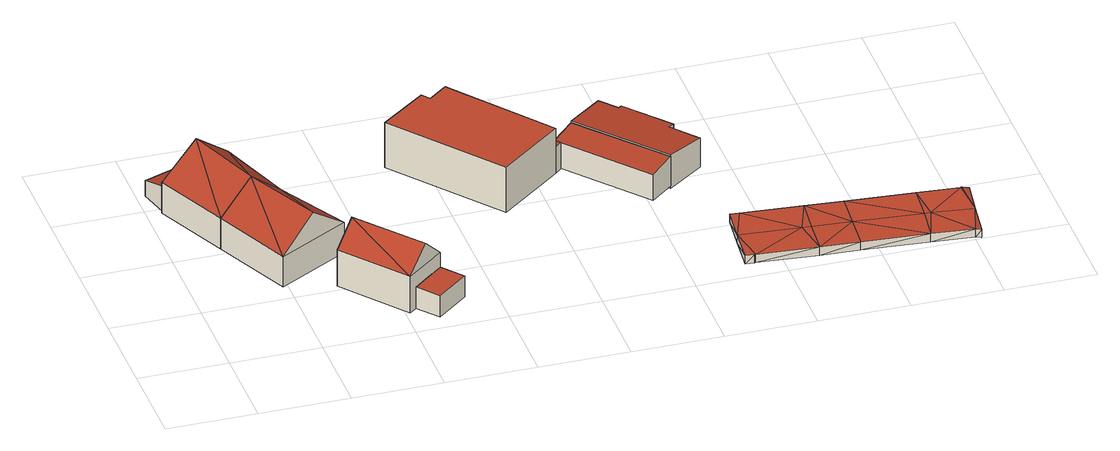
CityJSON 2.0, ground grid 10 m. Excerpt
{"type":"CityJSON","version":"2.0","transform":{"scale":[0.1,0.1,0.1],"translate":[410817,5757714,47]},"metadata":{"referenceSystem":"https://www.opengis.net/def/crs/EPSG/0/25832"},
"CityObjects":{
"building1":{"type":"Building","attributes":{"Gemeindeschluessel":"05515000","Geometrietyp2DReferenz":"3000","function":"31001_1000"},"address":[{"country":"Germany","locality":"Münster","thoroughfareNumber":"186","thoroughfareName":"Pleistermühlenweg"}],"children":["building1-1","building1-2","building1-3"]},
"building1-1":{"type":"BuildingPart","attributes":{"roofType":"2100","measuredHeight":3.15},"parents":["building1"],"geometry":[{"type":"Solid","lod":"2","boundaries":[[[[0,1,2,3]],[[4,5,1,0]],[[6,7,5,4]],[[4,0,3,6]],[[1,5,7,2]],[[7,6,3,2]]]],"semantics":{"surfaces":[{"type":"WallSurface"},{"type":"RoofSurface"},{"type":"GroundSurface"},{"type":"ClosureSurface"}],"values":[[0,0,0,1,2,3]]}}]},
"building1-2":{"type":"BuildingPart","attributes":{"roofType":"3100","measuredHeight":7.04},"parents":["building1"],"geometry":[{"type":"Solid","lod":"2","boundaries":[[[[8,9,10,11]],[[12,13,9,8]],[[14,15,13,12]],[[8,16,12]],[[16,8,11]],[[11,17,16]],[[12,16,17]],[[17,14,12]],[[9,13,15,10]],[[11,10,15,14]],[[14,17,11]]]],"semantics":{"surfaces":[{"type":"WallSurface"},{"type":"RoofSurface"},{"type":"GroundSurface"},{"type":"ClosureSurface"}],"values":[[0,0,0,0,1,1,1,1,2,3,3]]}}]},
"building1-3":{"type":"BuildingPart","attributes":{"roofType":"3100","measuredHeight":7.04},"parents":["building1"],"geometry":[{"type":"Solid","lod":"2","boundaries":[[[[18,3,2,19,20]],[[11,10,7,6,21]],[[20,19,15,14]],[[14,17,22]],[[22,23,20,14]],[[17,11,21]],[[21,22,17]],[[23,22,21,18]],[[23,18,20]],[[2,7,10,15,19]],[[3,18,21,6]],[[7,2,3,6]],[[14,15,10,11]],[[17,14,11]]]],"semantics":{"surfaces":[{"type":"WallSurface"},{"type":"RoofSurface"},{"type":"GroundSurface"},{"type":"ClosureSurface"}],"values":[[0,0,0,1,1,1,1,0,0,2,0,3,3,3]]}}]},
"building2":{"type":"Building","attributes":{"Gemeindeschluessel":"05515000","Geometrietyp2DReferenz":"3000","function":"31001_1000"},"address":[{"country":"Germany","locality":"Münster","thoroughfareNumber":"188","thoroughfareName":"Pleistermühlenweg"}],"children":["building2-1","building2-2"]},
"building2-1":{"type":"BuildingPart","attributes":{"roofType":"1000","measuredHeight":2.59},"parents":["building2"],"geometry":[{"type":"Solid","lod":"2","boundaries":[[[[24,25,26,27]],[[28,29,25,24]],[[30,31,29,28]],[[28,24,27,30]],[[25,29,31,26]],[[31,30,27,26]]]],"semantics":{"surfaces":[{"type":"WallSurface"},{"type":"RoofSurface"},{"type":"GroundSurface"},{"type":"ClosureSurface"}],"values":[[0,0,0,1,2,3]]}}]},
"building2-2":{"type":"BuildingPart","attributes":{"roofType":"3100","measuredHeight":6.93},"parents":["building2"],"geometry":[{"type":"Solid","lod":"2","boundaries":[[[[32,27,26,33,34]],[[35,36,37,38]],[[34,33,36,35]],[[32,39,38]],[[35,40,34]],[[39,32,34]],[[34,40,39]],[[38,39,40]],[[40,35,38]],[[26,31,37,36,33]],[[31,30,27,32,38,37]],[[26,27,30,31]]]],"semantics":{"surfaces":[{"type":"WallSurface"},{"type":"RoofSurface"},{"type":"GroundSurface"},{"type":"ClosureSurface"}],"values":[[0,0,0,0,0,1,1,1,1,2,0,3]]}}]},
"building3":{"type":"Building","attributes":{"Geometrietyp2DReferenz":"3000","Gemeindeschluessel":"05515000","function":"31001_1000"},"children":["building3-1","building3-2"]},
"building3-1":{"type":"BuildingPart","attributes":{"roofType":"1000","measuredHeight":5.48},"parents":["building3"],"geometry":[{"type":"Solid","lod":"2","boundaries":[[[[41,42,43,44]],[[45,46,42,41]],[[47,48,46,45]],[[49,50,51,48,47]],[[52,53,54,55,56]],[[44,43,53,52]],[[56,49,47,45,41,44,52]],[[42,46,48,51,54,53,43]],[[50,49,56,55]],[[54,51,50,55]]]],"semantics":{"surfaces":[{"type":"WallSurface"},{"type":"RoofSurface"},{"type":"GroundSurface"},{"type":"ClosureSurface"}],"values":[[0,0,0,0,0,0,1,2,0,3]]}}]},
"building3-2":{"type":"BuildingPart","attributes":{"roofType":"1000","measuredHeight":3.14},"parents":["building3"],"geometry":[{"type":"Solid","lod":"2","boundaries":[[[[57,58,51,50]],[[59,60,58,57]],[[55,54,60,59]],[[59,57,50,55]],[[58,60,54,51]],[[54,55,50,51]]]],"semantics":{"surfaces":[{"type":"WallSurface"},{"type":"RoofSurface"},{"type":"GroundSurface"},{"type":"ClosureSurface"}],"values":[[0,0,0,1,2,3]]}}]},
"building4":{"type":"Building","attributes":{"Gemeindeschluessel":"05515000","Geometrietyp2DReferenz":"3000","function":"51009_1610","roofType":"2100","measuredHeight":3.54},"geometry":[{"type":"Solid","lod":"2","boundaries":[[[[61,62,63,64]],[[65,66,62,61]],[[67,68,66,65]],[[64,63,68,67]],[[65,61,64,67]],[[62,66,68,63]]]],"semantics":{"surfaces":[{"type":"WallSurface"},{"type":"RoofSurface"},{"type":"GroundSurface"}],"values":[[0,0,0,0,1,2]]}}]},
"building5":{"type":"Building","attributes":{"Gemeindeschluessel":"05515000","Geometrietyp2DReferenz":"3000","function":"31001_1000","roofType":"2100","measuredHeight":4.02},"geometry":[{"type":"Solid","lod":"2","boundaries":[[[[69,70,71,72]],[[73,74,70,69]],[[75,76,74,73]],[[77,78,76,75]],[[79,80,78,77]],[[81,82,80,79]],[[83,84,82,81]],[[72,71,84,83]],[[81,79,77,75,73,69,72,83]],[[70,74,76,78,80,82,84,71]]]],"semantics":{"surfaces":[{"type":"WallSurface"},{"type":"RoofSurface"},{"type":"GroundSurface"}],"values":[[0,0,0,0,0,0,0,0,1,2]]}}]},
"building6":{"type":"Building","attributes":{"Geometrietyp2DReferenz":"2000","Gemeindeschluessel":"05515000","function":"53001_1800","roofType":"9999","measuredHeight":1},"geometry":[{"type":"Solid","lod":"2","boundaries":[[[[85,86,87]],[[86,88,87]],[[89,90,85]],[[90,86,85]],[[91,92,89]],[[92,90,89]],[[93,94,91]],[[94,92,91]],[[95,96,93]],[[96,94,93]],[[97,98,95]],[[98,96,95]],[[99,100,97]],[[100,98,97]],[[101,102,99]],[[102,100,99]],[[103,104,101]],[[104,102,101]],[[105,106,103]],[[106,104,103]],[[107,108,105]],[[108,106,105]],[[109,110,107]],[[110,108,107]],[[111,112,109]],[[112,110,109]],[[113,114,111]],[[114,112,111]],[[115,116,113]],[[116,114,113]],[[117,118,115]],[[118,116,115]],[[119,120,117]],[[120,118,117]],[[121,122,119]],[[122,120,119]],[[87,88,121]],[[88,122,121]],[[86,90,88]],[[88,90,123]],[[123,90,92]],[[124,123,92]],[[124,92,125]],[[125,92,94]],[[125,94,126]],[[126,94,96]],[[127,126,96]],[[102,104,100]],[[127,96,98]],[[127,98,106]],[[106,98,100]],[[106,100,104]],[[120,122,88,118]],[[118,88,123]],[[118,123,116]],[[123,124,116]],[[116,124,125]],[[116,125,114]],[[114,125,112]],[[112,125,126]],[[126,127,112]],[[108,110,106]],[[112,127,110]],[[110,127,106]],[[85,87,89]],[[87,128,89]],[[128,91,89]],[[129,91,128]],[[129,130,91]],[[130,93,91]],[[130,131,93]],[[131,95,93]],[[132,95,131]],[[101,99,103]],[[132,97,95]],[[132,105,97]],[[105,99,97]],[[105,103,99]],[[121,119,117,87]],[[117,128,87]],[[117,115,128]],[[128,115,129]],[[115,130,129]],[[115,113,130]],[[113,111,130]],[[111,131,130]],[[131,111,132]],[[107,105,109]],[[111,109,132]],[[109,105,132]]]],"semantics":{"surfaces":[{"type":"WallSurface"},{"type":"GroundSurface"},{"type":"RoofSurface"}],"values":[[0,0,0,0,0,0,0,0,0,0,0,0,0,0,0,0,0,0,0,0,0,0,0,0,0,0,0,0,0,0,0,0,0,0,0,0,0,0,1,1,1,1,1,1,1,1,1,1,1,1,1,1,1,1,1,1,1,1,1,1,1,1,1,1,2,2,2,2,2,2,2,2,2,2,2,2,2,2,2,2,2,2,2,2,2,2,2,2,2,2]]}}]}
},
"vertices":[
[6,316,28],[6,316,9],[15,282,9],[15,282,40],[85,344,29],[85,344,9],[95,318,39],[95,318,9],
[170,154,46],[170,154,9],[126,233,9],[126,233,46],[91,110,46],[91,110,9],[51,198,46],[51,198,9],[130,132,79],[89,216,79],
[15,282,46],[13,281,9],[13,281,46],[95,318,46],[56,301,79],[15,282,47],
[262,33,38],[262,33,12],[243,56,12],[243,56,38],[227,4,38],[227,4,12],[208,27,38],[208,27,12],
[243,56,56],[186,126,12],[186,126,56],[143,91,56],[143,91,12],[200,21,12],[200,21,56],[222,38,82],[164,108,82],
[307,332,66],[307,332,11],[256,293,11],[256,293,66],[314,323,66],[314,323,11],[335,340,66],[335,340,11],[351,319,66],[351,319,43],[351,319,11],[350,175,66],[350,175,11],[420,231,11],[420,231,43],[420,231,66],
[359,325,43],[359,325,11],[428,238,43],[428,238,11],
[501,153,42],[501,153,11],[526,174,11],[526,174,47],[423,245,42],[423,245,11],[447,265,47],[447,265,11],
[526,174,49],[526,174,8],[567,204,8],[567,204,43],[447,265,49],[447,265,8],[488,303,43],[488,303,8],[504,284,43],[504,284,8],[508,288,42],[508,288,8],[549,239,42],[549,239,8],[543,234,43],[543,234,8],
[568,104,12],[568,104,2],[564,64,12],[564,64,2],[578,103,12],[578,103,2],[645,97,12],[645,97,2],[687,93,12],[687,93,2],[762,87,12],[762,87,2],[809,83,12],[809,83,2],[810,83,12],[810,83,2],[811,83,12],[811,83,2],[818,82,11],[818,82,1],[812,42,11],[812,42,1],[807,2,11],[807,2,1],[801,3,12],[801,3,2],[754,8,12],[754,8,2],[681,14,12],[681,14,2],[638,17,12],[638,17,2],[571,23,12],[571,23,2],[570,23,12],[570,23,2],[560,24,12],[560,24,2],[631,58,2],[641,57,2],[684,54,2],[759,47,2],[766,46,2],[631,58,12],[641,57,12],[684,54,12],[759,47,12],[766,46,12]
]}
